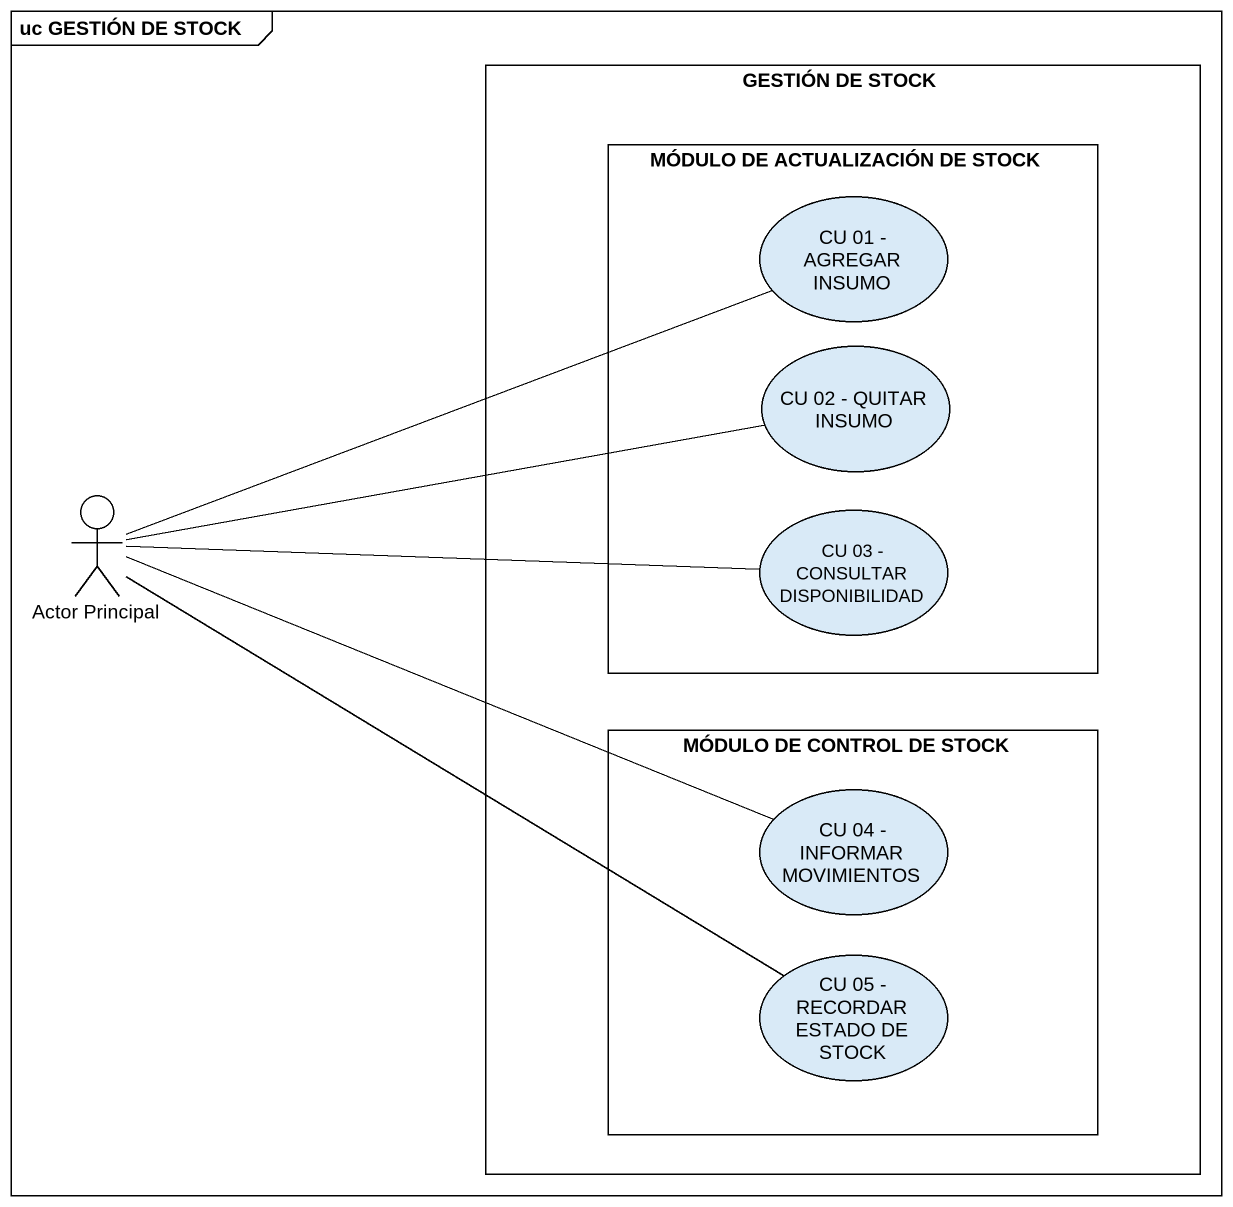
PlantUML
@startuml
mainframe uc GESTIÓN DE STOCK
rectangle "GESTIÓN DE STOCK" as GESTIÓN_DE_STOCK {
  rectangle "MÓDULO DE ACTUALIZACIÓN DE STOCK" as MÓDULO_DE_ACTUALIZACIÓN_DE {
    usecase "CU 01 - AGREGAR INSUMO" as CU_01_AGREGAR_INSUMO
    usecase "CU 02 - QUITAR INSUMO" as CU_02_QUITAR_INSUMO
    usecase "CU 03 - CONSULTAR DISPONIBILIDAD" as CU_03_CONSULTAR
  }
  rectangle "MÓDULO DE CONTROL DE STOCK" as MÓDULO_DE_CONTROL_DE_STOCK {
    usecase "CU 04 - INFORMAR MOVIMIENTOS" as CU_04_INFORMAR_MOVIMIENTOS
    usecase "CU 05 - RECORDAR ESTADO DE STOCK" as CU_05_RECORDAR_ESTADO_DE
  }
}
actor "Actor Principal" as Actor_Principal
Actor_Principal -right- CU_01_AGREGAR_INSUMO
Actor_Principal -right- CU_02_QUITAR_INSUMO
Actor_Principal -right- CU_03_CONSULTAR
Actor_Principal -right- CU_04_INFORMAR_MOVIMIENTOS
Actor_Principal -right- CU_05_RECORDAR_ESTADO_DE
@enduml
